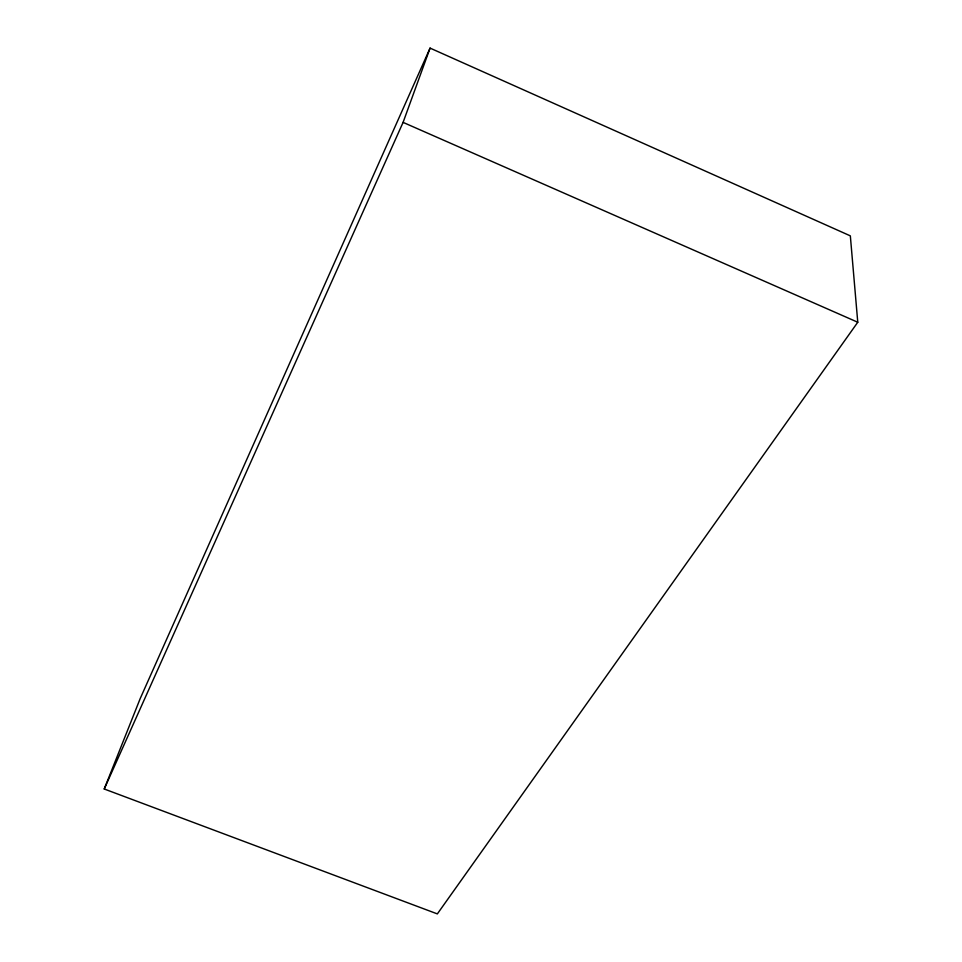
<?xml version="1.0" encoding="UTF-8"?>
<svg xmlns="http://www.w3.org/2000/svg" width="962" height="962" viewBox="0 0 962 962"><rect width="100%" height="100%" fill="white"/><g stroke="black" fill="none" stroke-linecap="round" stroke-linejoin="round"><path stroke-width="1.44" d="M104.233 788.996L403.09 122.378L430.074 48.1L850.336 235.858L857.767 322.246L437.349 913.9L104.233 788.996L140.224 698.52L430.074 48.1M403.09 122.378L857.767 322.246"/></g></svg>
